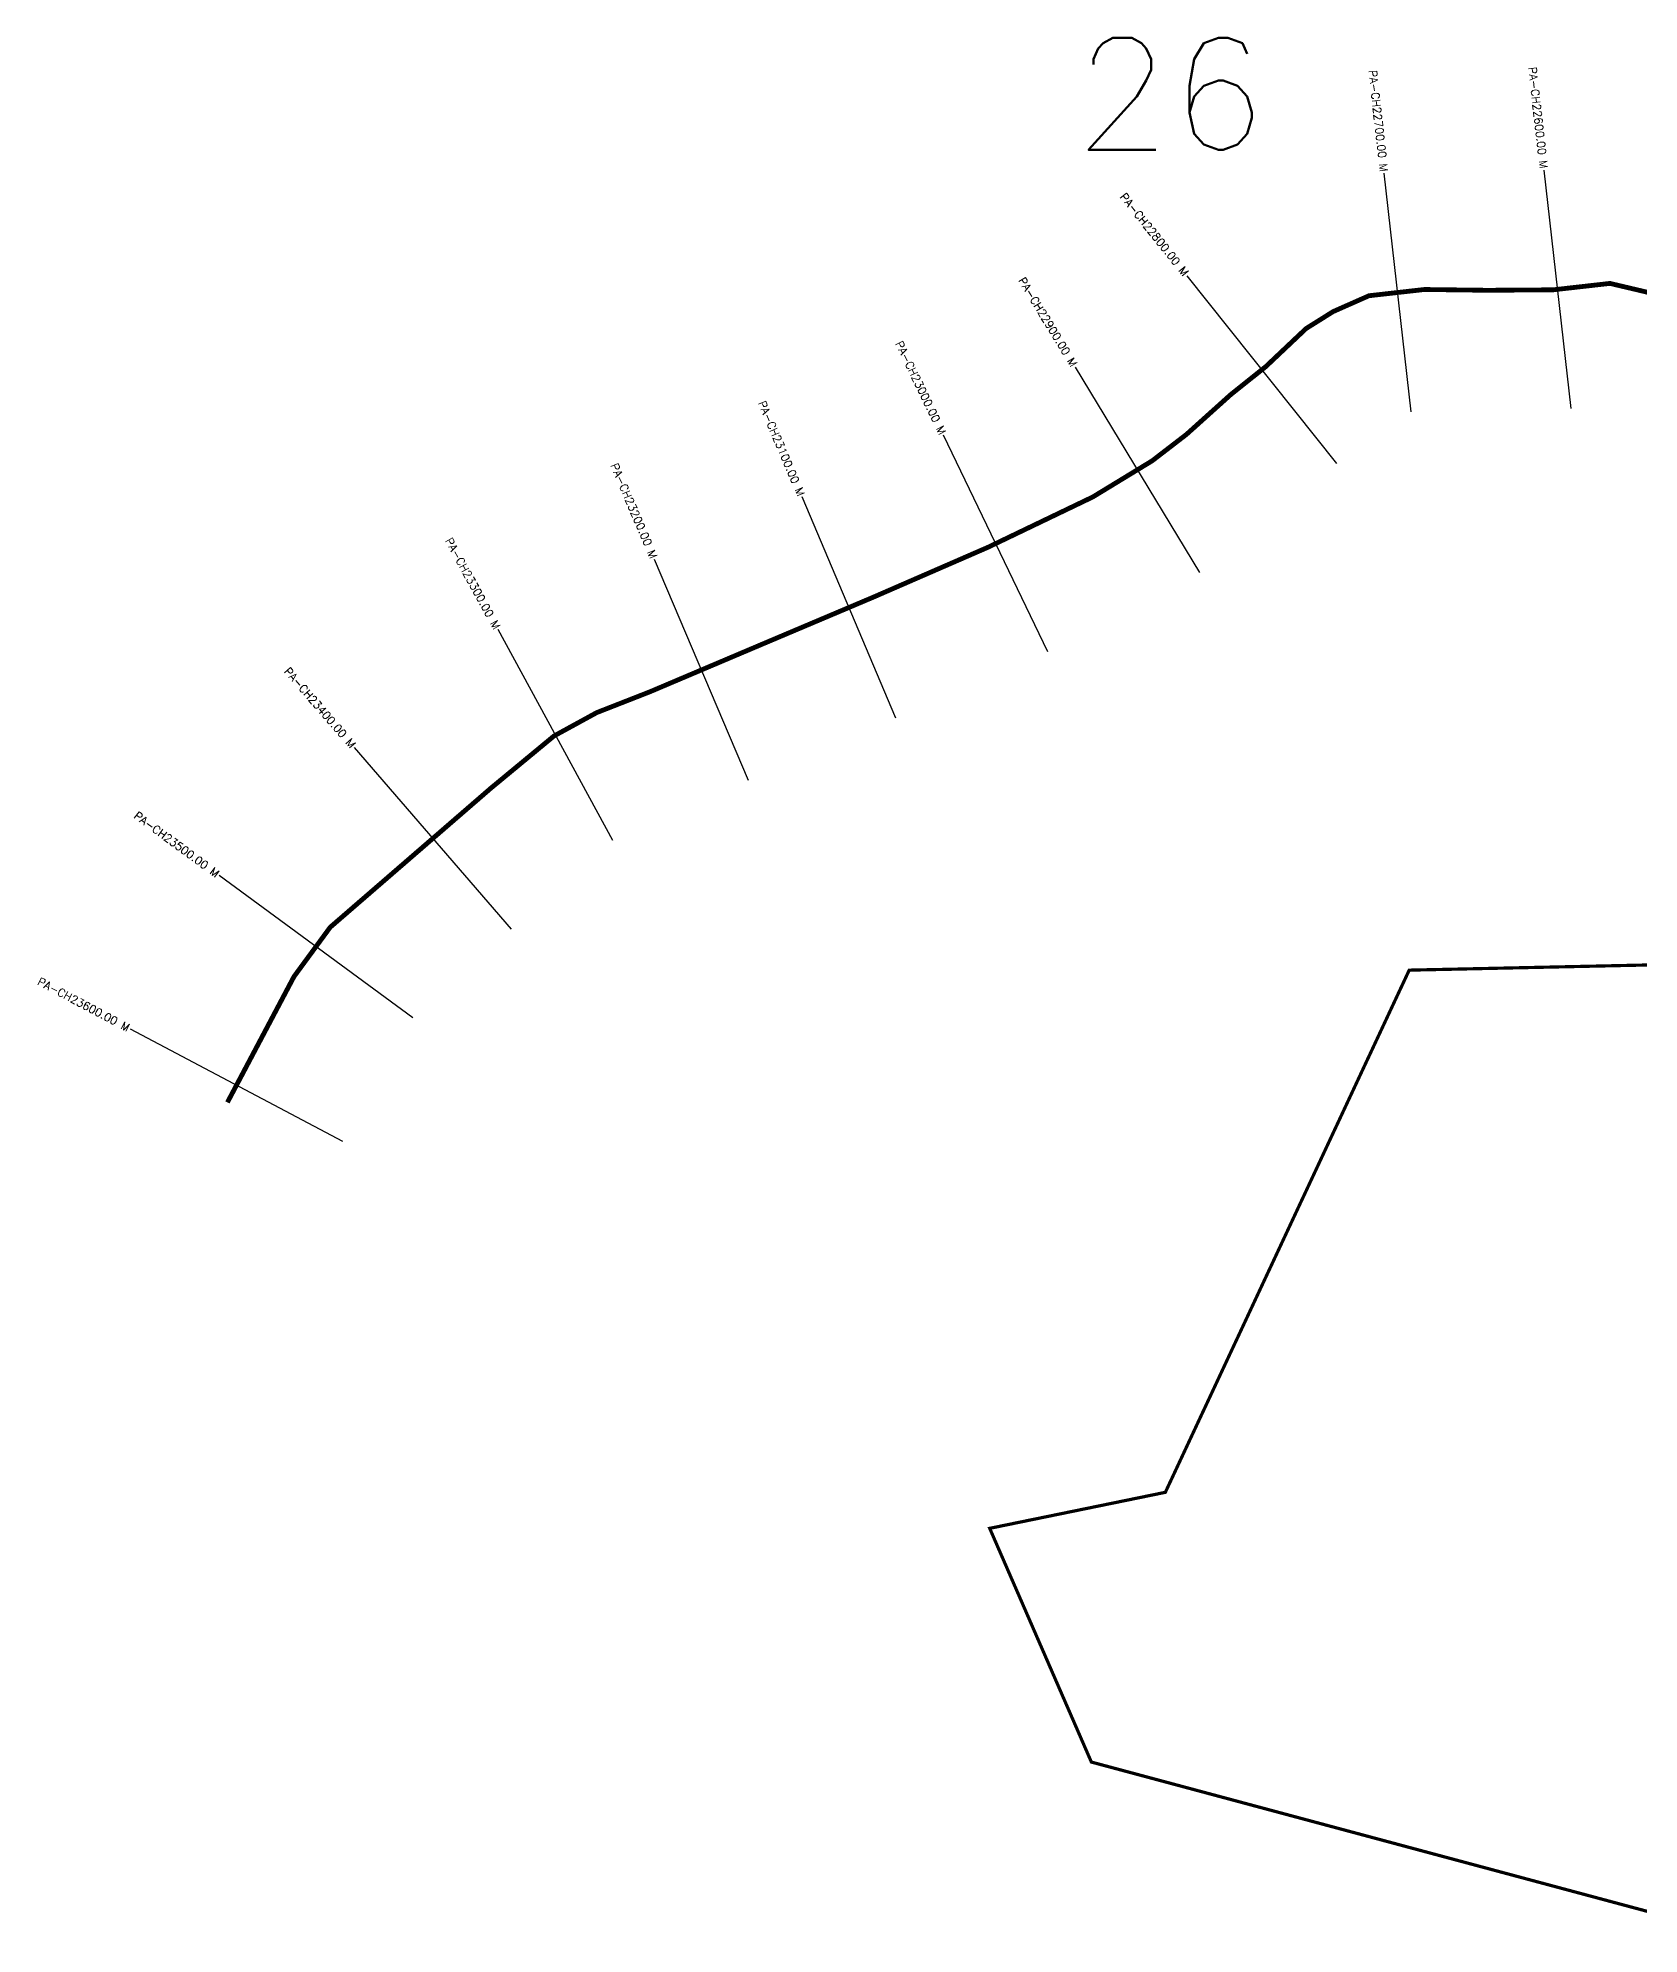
# Model space of a CAD drawing. Header units: metres. Extents: x 257943 to 260570, y 2207653 to 2209781.
# Drawn here: x 257943 to 258943, y 2207746 to 2208930 of the extents above; entities that cross this region are included whole.
import ezdxf
from ezdxf.enums import TextEntityAlignment as Align

# ---------------------------------------------------------------- set-up
doc = ezdxf.new("R2010")
doc.units = ezdxf.units.M
for name, color, linetype in [('CS', 134, 'Continuous'), ('CSMark', 6, 'Continuous'), ('NATURALLY PROTECTED', 3, 'Continuous')]:
    doc.layers.add(name, color=color, linetype=linetype)
doc.styles.get("Standard").update_dxf_attribs({"font": 'simplex.shx'})

msp = doc.modelspace()

# ---------------------------------------------------------------- linework, layer by layer
at = {"color": 6, "const_width": 2, "flags": 128}
msp.add_lwpolyline([(258997.5, 2207746.8), (258601, 2207853.3), (258537.5, 2207999.3), (258647.2, 2208021.8), (258799.5, 2208348), (259218.9, 2208357.1)], dxfattribs=at)
at = {"layer": 'CS'}
for p, q in [((258800.7, 2208696.8), (258783.9, 2208845.8)), ((258900.6, 2208698.8), (258883.7, 2208847.8)), ((258754.4, 2208664.5), (258660.9, 2208781.8)), ((258668.7, 2208596.5), (258591, 2208724.7)), ((258573.8, 2208546.9), (258508.7, 2208682.1)), ((258478.8, 2208505.5), (258420.3, 2208643.6)), ((258386.8, 2208466.5), (258328.2, 2208604.6)), ((258302.2, 2208429), (258230.4, 2208560.7)), ((258238.9, 2208373.7), (258140.8, 2208487.1)), ((258177.2, 2208318.3), (258056.3, 2208407.1)), ((258133.4, 2208241), (258000.8, 2208311.1))]:
    msp.add_line(p, q, dxfattribs=at)
at = {"layer": 'NATURALLY PROTECTED', "const_width": 3, "flags": 128}
msp.add_lwpolyline([(258965.1, 2208767.5), (258924.9, 2208777), (258889.5, 2208773), (258848.5, 2208772.7), (258809, 2208773.2), (258774.4, 2208769.3), (258752, 2208759.4), (258735.1, 2208748.8), (258709.9, 2208725), (258688, 2208707.5), (258660.3, 2208682.6), (258639, 2208666.2), (258601.9, 2208643.6), (258536.5, 2208612.2), (258464.6, 2208580.9), (258397, 2208552.3), (258325.3, 2208521.9), (258292.1, 2208508.9), (258265.4, 2208494.3), (258226.1, 2208461.8), (258125.6, 2208374.8), (258103, 2208344), (258061.4, 2208265.4)], dxfattribs=at)

# ---------------------------------------------------------------- texts
at = {"insert": (258590.3, 2208930.4), "char_height": 70, "attachment_point": 1}
msp.add_mtext_dynamic_manual_height_columns('26', width=95.172, gutter_width=1, heights=[0], dxfattribs=at)
at = {"layer": 'CSMark'}
for s, rotation, p in [('PA-CH22600.00 M', 276.4651, (258883.6, 2208848.8)), ('PA-CH22700.00 M', 276.46, (258783.8, 2208846.8)), ('PA-CH22800.00 M', 308.5468, (258660.3, 2208782.6)), ('PA-CH22900.00 M', 301.2345, (258590.4, 2208725.6)), ('PA-CH23000.00 M', 295.6903, (258508.3, 2208683)), ('PA-CH23100.00 M', 292.9492, (258419.9, 2208644.5)), ('PA-CH23200.00 M', 292.9838, (258327.8, 2208605.5)), ('PA-CH23300.00 M', 298.5934, (258229.9, 2208561.5)), ('PA-CH23400.00 M', 310.8858, (258140.1, 2208487.8)), ('PA-CH23500.00 M', 323.7021, (258055.5, 2208407.6)), ('PA-CH23600.00 M', 332.1187, (257999.9, 2208311.6))]:
    msp.add_text(s, height=5, rotation=rotation, dxfattribs=at).set_placement(p, align=Align.MIDDLE_RIGHT)

doc.saveas('drawing.dxf')
